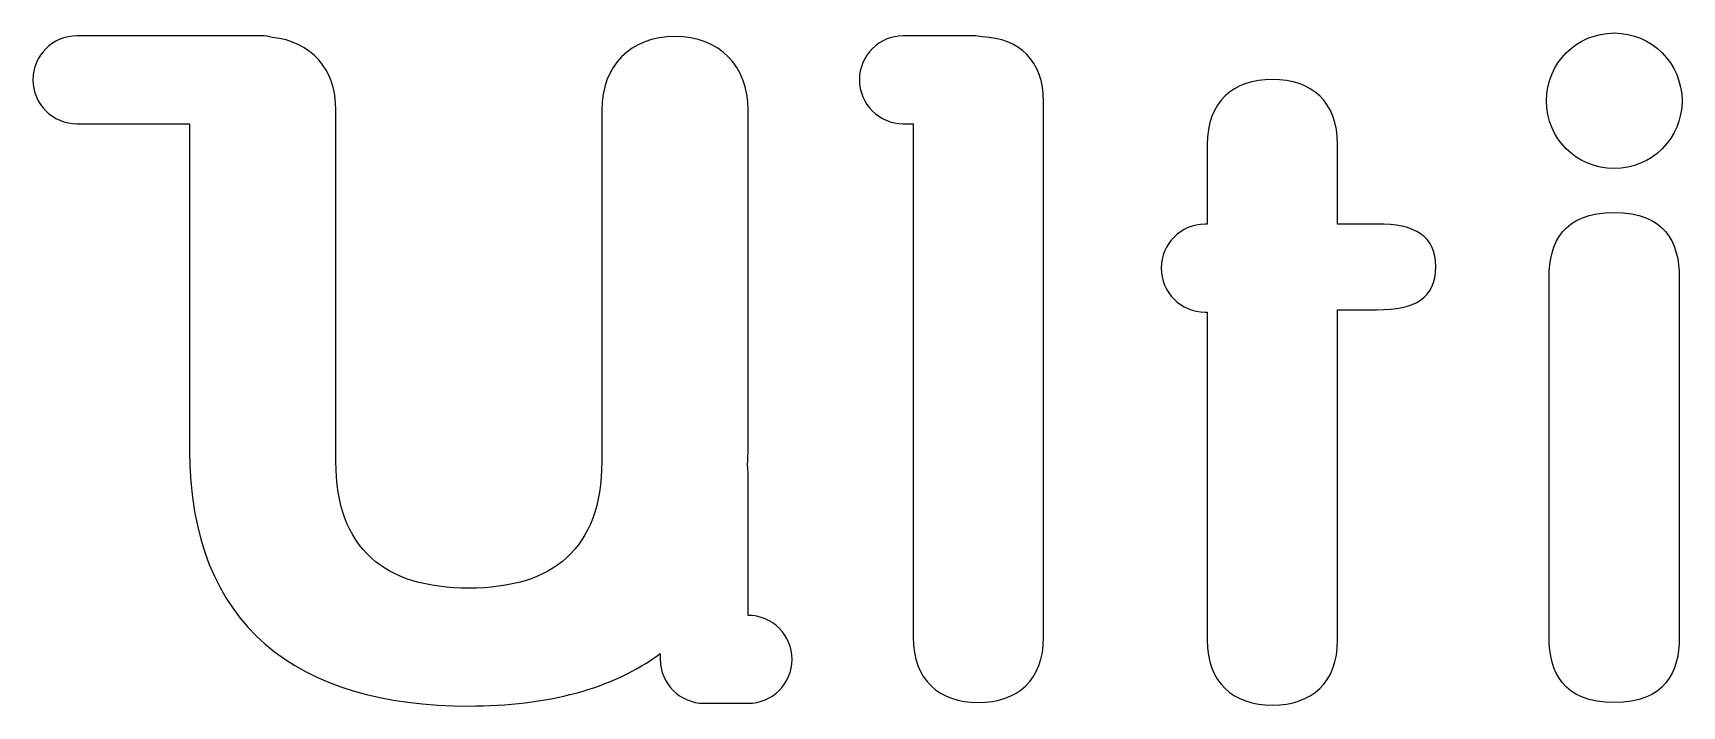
# Model space of a CAD drawing. Extents: x 16 to 1660, y 62 to 1240.
# Drawn here: x 98.3 to 175, y 1185.7 to 1217 of the extents above; entities that cross this region are included whole.
import ezdxf

# ---------------------------------------------------------------- set-up
doc = ezdxf.new("R2010")
doc.units = 0
doc.layers.get('0').update_dxf_attribs({"linetype": 'CONTINUOUS'})

msp = doc.modelspace()

# ---------------------------------------------------------------- linework, layer by layer
at = {"color": 7}
for points in [[(108.923384, 1216.908638), (100.341853, 1216.908638)], [(142.038211, 1216.908638), (138.794067, 1216.908638)], [(145.318198, 1188.933078), (145.318198, 1213.84314)], [(112.393871, 1197.112724), (112.393871, 1213.469478)], [(124.765364, 1213.469478), (124.765364, 1197.112724)], [(131.574258, 1197.651487), (131.574258, 1213.469478)], [(100.341853, 1212.82206), (105.584978, 1212.82206), (105.584978, 1197.651487)], [(138.794067, 1212.82206), (139.256911, 1212.82206), (139.256911, 1188.933078)], [(152.937351, 1211.850933), (152.937351, 1208.148742), (152.835751, 1208.148742)], [(160.826309, 1208.155798), (158.99892, 1208.155798), (158.99892, 1211.850933)], [(168.840856, 1188.933078), (168.840856, 1205.665187), (168.840856, 1205.665187)], [(174.901578, 1205.665187), (174.901578, 1188.933078)], [(152.835751, 1204.061036), (152.937351, 1204.061036), (152.937351, 1188.808618)], [(158.99892, 1188.808618), (158.99892, 1204.168844), (160.826309, 1204.168844)], [(131.573693, 1189.951053), (131.569742, 1196.663427)], [(127.483447, 1188.178133), (127.483447, 1187.908047)], [(129.526453, 1185.866169), (131.573693, 1185.866169)]]:
    msp.add_lwpolyline(points, dxfattribs=at)
for points in [[(100.341853, 1216.908638), (99.214658, 1216.908638), (98.298847, 1215.994238), (98.298847, 1214.865349)], [(109.434207, 1216.836389), (109.270236, 1216.879287), (109.10062, 1216.908638), (108.923384, 1216.908638)], [(138.794067, 1216.908638), (137.66546, 1216.908638), (136.750213, 1215.994238), (136.750213, 1214.865349)], [(142.470293, 1216.860942), (142.331158, 1216.891422), (142.186942, 1216.908638), (142.038211, 1216.908638)], [(168.716396, 1213.884627), (168.716396, 1215.627631), (170.128071, 1217.040718), (171.871358, 1217.040718)], [(171.871358, 1217.040718), (173.614362, 1217.040718), (175.026602, 1215.627631), (175.026602, 1213.884627)], [(112.393871, 1213.469478), (112.393871, 1215.351053), (111.247767, 1216.650404), (109.434207, 1216.836389)], [(128.170376, 1216.874489), (126.094631, 1216.874489), (124.765364, 1215.503171), (124.765364, 1213.469478)], [(131.574258, 1213.469478), (131.574258, 1215.503171), (130.245556, 1216.874489), (128.170376, 1216.874489)], [(145.318198, 1213.84314), (145.318198, 1215.765356), (144.190156, 1216.791516), (142.470293, 1216.860942)], [(98.298847, 1214.865349), (98.298847, 1213.735896), (99.214658, 1212.82206), (100.341853, 1212.82206)], [(136.750213, 1214.865349), (136.750213, 1213.735896), (137.66546, 1212.82206), (138.794067, 1212.82206)], [(155.9687, 1214.880307), (154.141311, 1214.880307), (152.937351, 1213.84314), (152.937351, 1211.850933)], [(158.99892, 1211.850933), (158.99892, 1213.84314), (157.794113, 1214.880307), (155.9687, 1214.880307)], [(171.871358, 1210.731076), (170.128071, 1210.731076), (168.716396, 1212.141622), (168.716396, 1213.884627)], [(175.026602, 1213.884627), (175.026602, 1212.141622), (173.614362, 1210.731076), (171.871358, 1210.731076)], [(168.840856, 1205.665187), (168.840856, 1207.283731), (169.504642, 1208.695407), (171.871358, 1208.695407)], [(171.871358, 1208.695407), (174.237509, 1208.695407), (174.901578, 1207.283731), (174.901578, 1205.665187)], [(152.835751, 1208.148742), (151.706862, 1208.148742), (150.79218, 1207.233496), (150.79218, 1206.105736)], [(163.564993, 1206.163309), (163.564993, 1207.615624), (162.6108, 1208.155798), (160.826309, 1208.155798)], [(160.826309, 1204.168844), (162.6108, 1204.168844), (163.564993, 1204.710429), (163.564993, 1206.163309)], [(150.79218, 1206.105736), (150.79218, 1204.975718), (151.706862, 1204.061036), (152.835751, 1204.061036)], [(105.584978, 1197.651487), (105.584978, 1189.433176), (110.650302, 1185.737758), (118.579336, 1185.737758)], [(118.579336, 1191.217667), (114.676767, 1191.217667), (112.393871, 1193.043927), (112.393871, 1197.112724)], [(124.765364, 1197.112724), (124.765364, 1193.043927), (122.481904, 1191.217667), (118.579336, 1191.217667)], [(131.544624, 1196.913193), (131.554784, 1197.159573), (131.574258, 1197.397204), (131.574258, 1197.651487)], [(131.569742, 1196.663427), (131.569742, 1196.749222), (131.554784, 1196.83022), (131.544624, 1196.913193)], [(133.617829, 1187.908047), (133.617829, 1189.036653), (132.7023, 1189.951053), (131.573693, 1189.951053)], [(139.256911, 1188.933078), (139.256911, 1186.941153), (140.461153, 1185.903704), (142.287413, 1185.903704)], [(142.287413, 1185.903704), (144.113956, 1185.903704), (145.318198, 1186.941153), (145.318198, 1188.933078)], [(152.937351, 1188.808618), (152.937351, 1186.816411), (154.141311, 1185.77868), (155.968418, 1185.77868)], [(155.968418, 1185.77868), (157.794113, 1185.77868), (158.99892, 1186.816411), (158.99892, 1188.808618)], [(171.871358, 1185.903704), (169.504642, 1185.903704), (168.840856, 1187.314533), (168.840856, 1188.933078)], [(174.901578, 1188.933078), (174.901578, 1187.314533), (174.237227, 1185.903704), (171.871358, 1185.903704)], [(118.579336, 1185.737758), (122.229316, 1185.737758), (125.262076, 1186.531367), (127.483447, 1188.178133)], [(127.483447, 1187.908047), (127.483447, 1186.780287), (128.398129, 1185.866169), (129.526453, 1185.866169)], [(131.573693, 1185.866169), (132.7023, 1185.866169), (133.617829, 1186.780287), (133.617829, 1187.908047)]]:
    msp.add_open_spline(points, degree=3, dxfattribs=at)

doc.saveas('drawing.dxf')
